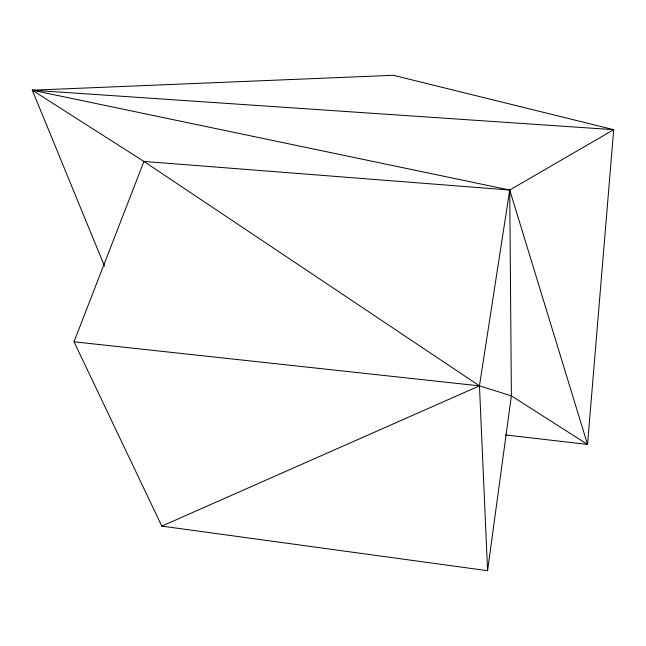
<?xml version="1.0" encoding="UTF-8"?>
<svg xmlns="http://www.w3.org/2000/svg" width="646" height="646" viewBox="0 0 646 646"><rect width="100%" height="100%" fill="white"/><g stroke="black" fill="none" stroke-linecap="round" stroke-linejoin="round"><path stroke-width="0.97" d="M74.024 341.791L479.461 385.848L511.39 395.861L587.545 444.44L509.726 190.037L143.937 161.427L74.024 341.791L161.807 526.11L487.577 570.701L511.39 395.861L509.726 190.037L613.7 129.684L587.545 444.44L505.479 434.944M161.807 526.11L479.461 385.848L509.726 190.037L32.3 90.198L104.499 266.16M32.3 90.198L393.422 75.299L613.7 129.684L32.3 90.198L143.937 161.427L479.461 385.848L487.577 570.701"/></g></svg>
